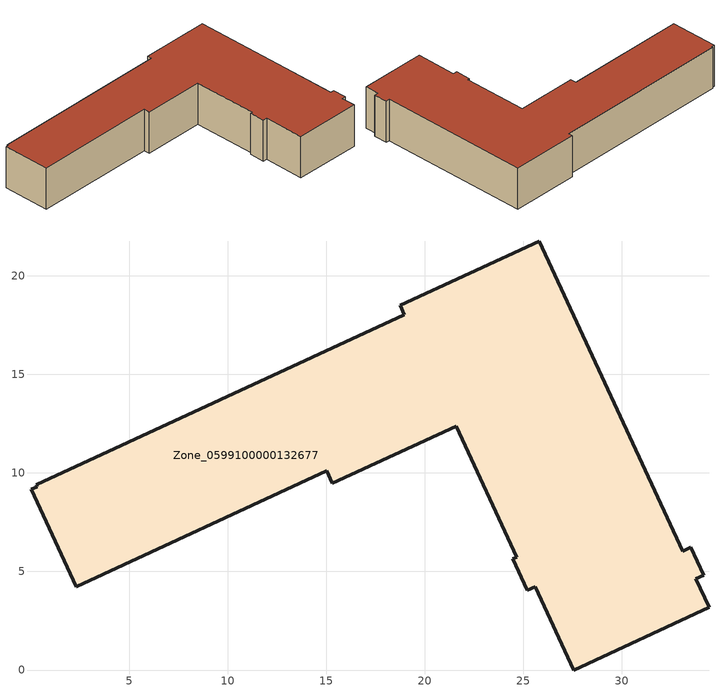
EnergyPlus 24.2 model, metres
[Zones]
Zone_0599100000132677
 floor ground (C_G): 34.42,3.17 27.55,0 25.6,4.23 25.2,4.05 24.47,5.64 24.67,5.73 21.6,12.37 15.31,9.47 15.02,10.1 2.31,4.23 0.04,9.17 0.33,9.31 0.29,9.4 18.96,18.03 18.75,18.51 25.81,21.76 33.09,6.03 33.49,6.22 34.14,4.81 33.75,4.63 z0
 wall outside (C_F): 33.49,6.22 33.09,6.03 25.81,21.76 18.75,18.51 18.96,18.03 0.29,9.4 0.33,9.31 0.04,9.17 2.31,4.23 15.02,10.1 15.31,9.47 21.6,12.37 24.67,5.73 24.47,5.64 25.2,4.05 25.6,4.23 27.55,0 34.42,3.17 33.75,4.63 34.14,4.81 33.49,6.22 z0:4.91
 roof outside (C_R): 18.96,18.03 0.29,9.4 0.33,9.31 0.04,9.17 2.31,4.23 15.02,10.1 15.31,9.47 21.6,12.37 24.67,5.73 24.47,5.64 25.2,4.05 25.6,4.23 27.55,0 34.42,3.17 33.75,4.63 34.14,4.81 33.49,6.22 33.09,6.03 25.81,21.76 18.75,18.51 z4.91
[BUILDING]
Pand.0599100000132677: North Axis=0; Terrain=City; Loads Convergence Tolerance Value=0.04; Temperature Convergence Tolerance Value=0.4; Solar Distribution=FullExterior; Maximum Number of Warmup Days=25; Minimum Number of Warmup Days=1
[Site:Location]
Rotterdam.The.Hague.AP_ZH_NLD Design_Conditions: Latitude=51.96; Longitude=4.45; Time Zone=1; Elevation=-4.5
[SITE:GROUNDTEMPERATURE:BUILDINGSURFACE]
18, 18, 18, 18, 18, 18, 18, 18, 18, 18, 18, 18
[MATERIAL] Thermal Absorptance=0.9; Solar Absorptance=0.7; Visible Absorptance=0.7
Name | Roughness | Thickness | Conductivity | Density | Specific Heat
G.D.1965 | MediumSmooth | 0.15 | 1 | 540 | 1210
F.D.1965 | Rough | 0.3 | 0.857143 | 1920 | 840
R.D.1965 | MediumRough | 0.2 | 0.08 | 1500 | 1000
[CONSTRUCTION]
C_G: G.D.1965
C_F: F.D.1965
C_R: R.D.1965
[ZONE]
Zone_0599100000132677: Type=1; Multiplier=1; Ceiling Height=Autocalculate; Volume=Autocalculate; Floor Area=autocalculate; Part of Total Floor Area=Yes
[ZONEINFILTRATION:DESIGNFLOWRATE]
Infil_Zone_0599100000132677: Zone or ZoneList or Space or SpaceList=Zone_0599100000132677; Schedule=AlwaysOn; Design Flow Rate Calculation Method=Flow/Area; Flow Rate per Floor Area=0.0042; Constant Term Coefficient=1; Temperature Term Coefficient=0; Velocity Term Coefficient=0; Velocity Squared Term Coefficient=0
[HVACTEMPLATE:ZONE:IDEALLOADSAIRSYSTEM]
Zone_0599100000132677: Maximum Heating Supply Air Temperature=50; Minimum Cooling Supply Air Temperature=13; Maximum Heating Supply Air Humidity Ratio=0.0156; Minimum Cooling Supply Air Humidity Ratio=0.0077; Heating Limit=NoLimit; Cooling Limit=NoLimit; Dehumidification Control Type=ConstantSensibleHeatRatio; Cooling Sensible Heat Ratio=0.7; Dehumidification Setpoint=60; Humidification Control Type=None; Humidification Setpoint=30; Outdoor Air Method=None; Outdoor Air Flow Rate per Person=0.00944; Outdoor Air Flow Rate per Zone Floor Area=0; Outdoor Air Flow Rate per Zone=0; Demand Controlled Ventilation Type=None; Outdoor Air Economizer Type=NoEconomizer; Heat Recovery Type=None; Sensible Heat Recovery Effectiveness=0.7; Latent Heat Recovery Effectiveness=0.65
[ZONECONTROL:THERMOSTAT]
ThermostatControl_Zone_0599100000132677: Zone or ZoneList=Zone_0599100000132677; Control Type Schedule=DualSetpointControlType; Control 1=Thermostat_Zone_0599100000132677; Temperature Difference Between Cutout And Setpoint=0
[THERMOSTATSETPOINT:DUALSETPOINT]
Thermostat_Zone_0599100000132677: Heating Setpoint Temperature Schedule=HeatingSetpoint_Zone_0599100000132677; Cooling Setpoint Temperature Schedule=CoolingSetpoint_Zone_0599100000132677
[SCHEDULE:COMPACT]
HeatingSetpoint_Zone_0599100000132677: Through: 12/31, For: AllDays, Until: 24:00, 21
CoolingSetpoint_Zone_0599100000132677: Through: 12/31, For: AllDays, Until: 24:00, 24
DualSetpointControlType: Through: 12/31, For: AllDays, Until: 24:00, 4
AlwaysOn: Through: 12/31, For: AllDays, Until: 24:00, 1
